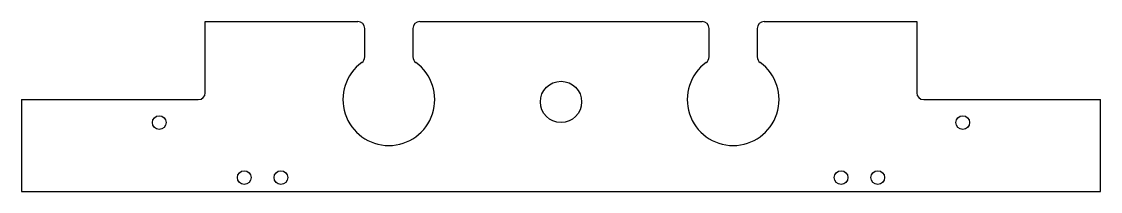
# Model space of a CAD drawing. Header units: millimetres. Extents: x -118 to 118, y 75 to 112.
import ezdxf

# ---------------------------------------------------------------- set-up
doc = ezdxf.new("R2010")
doc.units = ezdxf.units.MM

msp = doc.modelspace()

# ---------------------------------------------------------------- linework, layer by layer
at = {"color": 7, "linetype": 'Continuous', "lineweight": 25}
for p, q in [((-77.5, 112), (-44.25, 112)), ((-77.5, 96.5), (-77.5, 112)), ((-42.75, 104.31), (-42.75, 110.5)), ((-32.25, 110.5), (-32.25, 104.31)), ((-30.75, 112), (30.75, 112)), ((32.25, 104.31), (32.25, 110.5)), ((42.75, 110.5), (42.75, 104.31)), ((44.25, 112), (77.5, 112)), ((77.5, 112), (77.5, 96.5)), ((-117.5, 95), (-79, 95)), ((-117.5, 95), (-117.5, 75)), ((79, 95), (117.5, 95)), ((117.5, 75), (117.5, 95)), ((-117.5, 75), (117.5, 75))]:
    msp.add_line(p, q, dxfattribs=at)
for centre, radius in [((0, 94.5), 4.5), ((-87.5, 90), 1.5), ((87.5, 90), 1.5), ((-69, 78), 1.5), ((-61, 78), 1.5), ((61, 78), 1.5), ((69, 78), 1.5)]:
    msp.add_circle(centre, radius, dxfattribs=at)
for centre, radius, start, end in [((-44.25, 110.5), 1.5, 0, 90), ((-30.75, 110.5), 1.5, 90, 180), ((30.75, 110.5), 1.5, 0, 90), ((44.25, 110.5), 1.5, 90, 180), ((-44.25, 104.31), 1.5, 305.9413, 0), ((-30.75, 104.31), 1.5, 180, 234.0587), ((30.75, 104.31), 1.5, 305.9413, 0), ((44.25, 104.31), 1.5, 180, 234.0587), ((-37.5, 95), 10, 125.9413, 54.0587), ((37.5, 95), 10, 125.9413, 54.0587), ((-79, 96.5), 1.5, 270, 0), ((79, 96.5), 1.5, 180, 270)]:
    msp.add_arc(centre, radius, start, end, dxfattribs=at)

doc.saveas('drawing.dxf')
